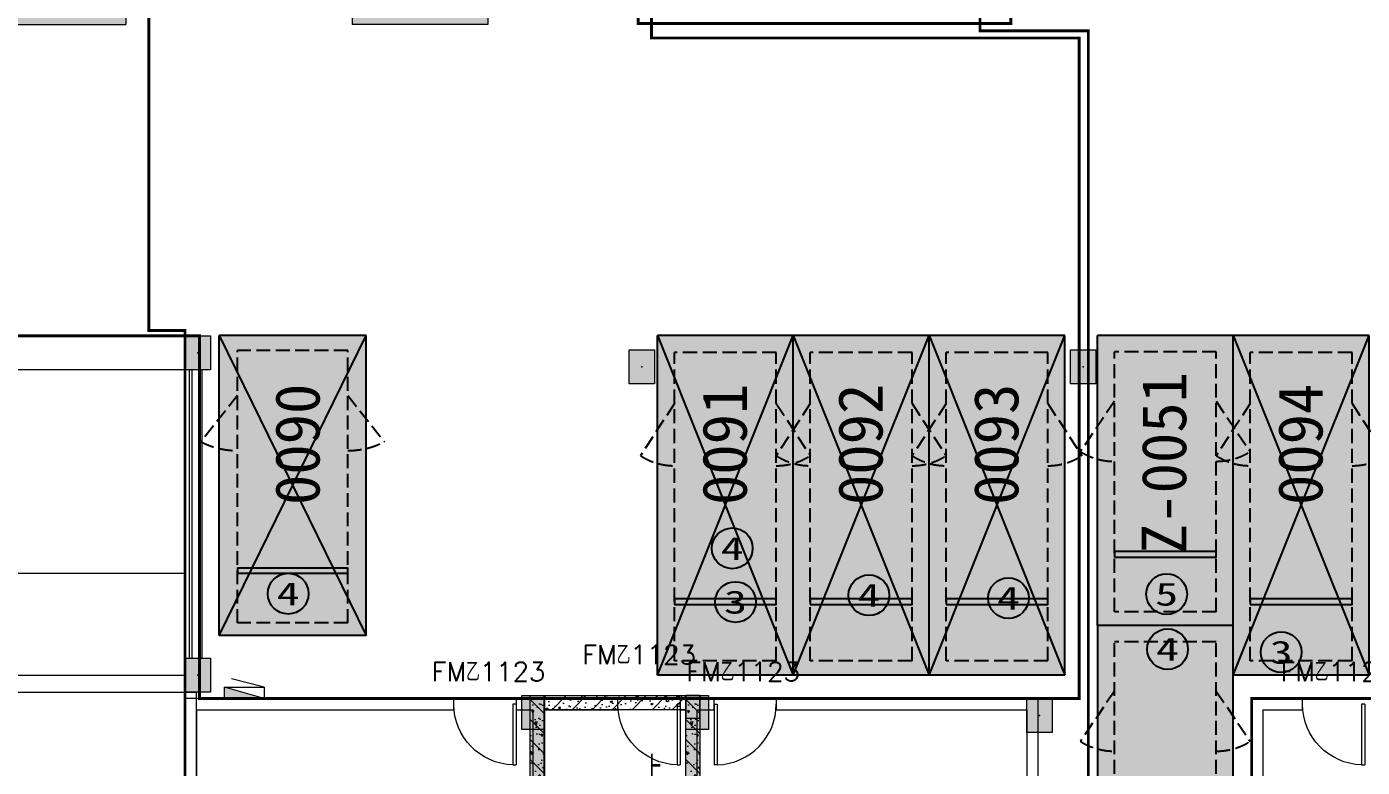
# Model space of a CAD drawing. Extents: x -264757 to 86229, y 4049843 to 4347093.
# Drawn here: x -72938 to -49333, y 4259662 to 4272752 of the extents above; entities that cross this region are included whole.
import ezdxf
from ezdxf.enums import TextEntityAlignment as Align
from ezdxf.xclip import XClip

# ---------------------------------------------------------------- set-up
doc = ezdxf.new("R2010")
doc.units = 0
doc.header["$LTSCALE"] = 1000
doc.header["$MEASUREMENT"] = 0
doc.header["$XCLIPFRAME"] = 0
doc.linetypes.add('AX-01DK-PB01$1$A-001-车位参照B1$0$A-001-车位参照B1$0$A-001-车位参照B1$0$A-H4-001-基本图形$0$A-001-车位B1$0$DASH', pattern=[0.35, 0.25, -0.1])
doc.linetypes.add('DASH', pattern=[0.35, 0.25, -0.1])
for name, color, linetype in [('AX-01DK-PB01$0$A-2-Text', 8, 'Continuous'), ('不利因素3-紧邻房间出入口', 7, 'Continuous'), ('不利因素4-紧邻行车坡道', 7, 'Continuous'), ('不利因素5-单面靠墙', 7, 'Continuous'), ('大车位', 7, 'Continuous'), ('子母车位', 7, 'Continuous'), ('普通车位', 7, 'Continuous')]:
    doc.layers.add(name, color=color, linetype=linetype)
doc.layers.add('AX-01DK-PB01$0$AX-001DK-01-PB01-02$0$A-3-WinF(Text)', color=8, linetype='Continuous', plot=False)
doc.layers.add('无关图层', color=8, linetype='Continuous', lineweight=0)
doc.layers.add('车位归属楼栋范围线', color=7, linetype='Continuous', true_color=0x19e6c7)
doc.styles.add('AX-01DK-PB01$0$_TCH_DIM', font='SIMPLEX', dxfattribs={"bigfont": 'GBCBIG'})
doc.styles.add('AX-01DK-PB01$0$AX-001DK-01-PB01-02$0$_TCH_WINDOW', font='SIMPLEX', dxfattribs={"bigfont": 'GBCBIG'})
doc.styles.add('AX-ACK-BIANH1$0$黑体', font='simhei.ttf')
doc.styles.add('SX-ACK-PB01-WNC-ALL$0$黑体', font='simhei.ttf')
doc.styles.add('黑体', font='simhei.ttf')

# ---------------------------------------------------------------- blocks, each defined once
blk = doc.blocks.new('A$C7e5eb487')
at = {"layer": '普通车位', "true_color": 0xf18f8e}
h = blk.add_hatch(color=11, dxfattribs=at)
h.dxf.hatch_style = 1
h.paths.add_polyline_path([(2400, 0), (2400, -5300), (0, -5300), (0, 0)])
blk = doc.blocks.new('普通车位')
at = {"layer": '无关图层'}
for p, q in [((-2.253, 3.186), (0.077, 3.764)), ((1.352, -1.38), (0.077, 3.764)), ((-1.889, 2.967), (-0.142, 3.4)), ((1.001, -1.21), (-0.142, 3.4)), ((-0.977, -1.958), (-2.253, 3.186)), ((-0.746, -1.643), (-1.889, 2.967)), ((-0.977, -1.958), (1.352, -1.38)), ((-0.746, -1.643), (1.001, -1.21))]:
    blk.add_line(p, q, dxfattribs=at)
for points in [[(0.074, 2.527), (0.879, 1.777)], [(-1.673, 2.094), (-2.033, 1.054)]]:
    blk.add_lwpolyline(points, dxfattribs=at)
blk.add_lwpolyline([(0.76, -0.239), (-0.987, -0.673), (-1.011, -0.575), (0.736, -0.142)], close=True, dxfattribs=at)
for centre, start, end in [((0.074, 2.527), 283.9287, 316.9845), ((-1.673, 2.094), 250.873, 283.9287)]:
    blk.add_arc(centre, 1.1, start, end, dxfattribs=at)
at = {"layer": '普通车位', "xscale": -0.0009999999999999812, "yscale": 0.0009999999999999812, "zscale": 0.0009999999999999812, "rotation": 13.92873520577783}
blk.add_blockref('A$C7e5eb487', (0.077, 3.764), dxfattribs=at)
blk = doc.blocks.new('A$C741380cb')
at = {"layer": '子母车位', "true_color": 0x0617f9}
h = blk.add_hatch(color=5, dxfattribs=at)
h.dxf.hatch_style = 1
h.paths.add_polyline_path([(2400, 0), (2400, -10400), (0, -10400), (0, 0)])
blk = doc.blocks.new('子母车位1')
at = {"layer": '子母车位', "color": 8, "linetype": 'AX-01DK-PB01$1$A-001-车位参照B1$0$A-001-车位参照B1$0$A-001-车位参照B1$0$A-H4-001-基本图形$0$A-001-车位B1$0$DASH'}
for p, q in [((330318, -478521), (332118, -478521)), ((330318, -478521), (330318, -483071, 0)), ((332118, -478521), (332118, -483071, 0)), ((330318, -483071, 0), (332118, -483071, 0)), ((330318, -483621, 0), (332118, -483621, 0)), ((330318, -483621, 0), (330318, -488371)), ((332118, -483621, 0), (332118, -488371)), ((330318, -488371), (332118, -488371))]:
    blk.add_line(p, q, dxfattribs=at)
at = {"layer": '子母车位', "color": 83}
for p, q in [((330018, -483371, 0), (330018, -488671)), ((330018, -483371, 0), (332418, -483371, 0)), ((332418, -483371, 0), (332418, -488671)), ((330018, -488671), (332418, -488671))]:
    blk.add_line(p, q, dxfattribs=at)
blk.add_lwpolyline([(332418, -478271), (330018, -478271), (330018, -483371), (332418, -483371)], close=True, dxfattribs=at)
at = {"layer": '子母车位'}
blk.add_lwpolyline([(332118, -479521), (330318, -479521), (330318, -479621), (332118, -479621)], close=True, dxfattribs=at)
at = {"layer": '子母车位', "linetype": 'AX-01DK-PB01$1$A-001-车位参照B1$0$A-001-车位参照B1$0$A-001-车位参照B1$0$A-H4-001-基本图形$0$A-001-车位B1$0$DASH'}
for points in [[(330318, -482171), (329718, -481249)], [(332118, -482171), (332718, -481249)]]:
    blk.add_lwpolyline(points, dxfattribs=at)
at = {"layer": '子母车位', "elevation": 0}
blk.add_lwpolyline([(332118, -484621), (330318, -484621), (330318, -484721), (332118, -484721)], close=True, dxfattribs=at)
at = {"layer": '子母车位', "linetype": 'AX-01DK-PB01$1$A-001-车位参照B1$0$A-001-车位参照B1$0$A-001-车位参照B1$0$A-H4-001-基本图形$0$A-001-车位B1$0$DASH', "elevation": 0}
for points in [[(330318, -487471), (329718, -486549)], [(332118, -487471), (332718, -486549)]]:
    blk.add_lwpolyline(points, dxfattribs=at)
at = {"layer": '子母车位', "linetype": 'AX-01DK-PB01$1$A-001-车位参照B1$0$A-001-车位参照B1$0$A-001-车位参照B1$0$A-H4-001-基本图形$0$A-001-车位B1$0$DASH'}
for centre, start, end in [((330318, -482171, 0), 89.9997, 123.0554), ((332118, -482171, 0), 56.9439, 89.9997), ((330318, -487471), 89.9997, 123.0554), ((332118, -487471), 56.9439, 89.9997)]:
    blk.add_arc(centre, 1100, start, end, dxfattribs=at)
at = {"layer": '子母车位', "rotation": 179.9996583709065}
blk.add_blockref('A$C741380cb', (332418, -488671), dxfattribs=at)
blk = doc.blocks.new('子母车位2')
at = {"layer": '子母车位', "xscale": 1.000000693082614, "yscale": 0.9664691433954647, "rotation": 180.0003416290934}
blk.add_blockref('子母车位1', (332421, -475033, 0), dxfattribs=at)
blk = doc.blocks.new('大车位1')
at = {"layer": '大车位', "true_color": 0xe806f9}
h = blk.add_hatch(color=6, dxfattribs=at)
h.dxf.hatch_style = 1
h.paths.add_polyline_path([(2400, 6000), (2400, 0), (0, 0), (0, 6000)])
at = {"layer": '大车位', "color": 83}
for p, q in [((0, 0), (0, 6000, 0)), ((2400, 6000, 0), (0, 6000, 0)), ((2400, 0), (2400, 6000, 0)), ((2400, 0), (0, 0))]:
    blk.add_line(p, q, dxfattribs=at)
at = {"layer": '大车位', "color": 8, "linetype": 'AX-01DK-PB01$1$A-001-车位参照B1$0$A-001-车位参照B1$0$A-001-车位参照B1$0$A-H4-001-基本图形$0$A-001-车位B1$0$DASH'}
for p, q in [((2100, 5700, 0), (300, 5700, 0)), ((300, 250), (300, 5700, 0)), ((2100, 250), (2100, 5700, 0)), ((2100, 250), (300, 250))]:
    blk.add_line(p, q, dxfattribs=at)
at = {"layer": '大车位', "color": 83, "elevation": 0}
blk.add_lwpolyline([(0, 6000), (2400, 0)], dxfattribs=at)
at = {"layer": '大车位', "color": 83}
blk.add_lwpolyline([(0, 0), (2400, 6000)], dxfattribs=at)
at = {"layer": '大车位', "linetype": 'AX-01DK-PB01$1$A-001-车位参照B1$0$A-001-车位参照B1$0$A-001-车位参照B1$0$A-H4-001-基本图形$0$A-001-车位B1$0$DASH'}
for points in [[(300, 4800), (-300, 3878)], [(2100, 4800), (2700, 3878)]]:
    blk.add_lwpolyline(points, dxfattribs=at)
at = {"layer": '大车位'}
blk.add_lwpolyline([(300, 1250), (2100, 1250), (2100, 1350), (300, 1350)], close=True, dxfattribs=at)
at = {"layer": '大车位', "linetype": 'AX-01DK-PB01$1$A-001-车位参照B1$0$A-001-车位参照B1$0$A-001-车位参照B1$0$A-H4-001-基本图形$0$A-001-车位B1$0$DASH'}
for centre, start, end in [((300, 4800, 0), 236.9443, 270), ((2100, 4800, 0), 270, 303.0557)]:
    blk.add_arc(centre, 1100, start, end, dxfattribs=at)
blk = doc.blocks.new('AX-01DK-PB01$0$A$Ca5f8eab7')
at = {"layer": '大车位', "xscale": 1.081473333332633, "yscale": 0.8833333333330953, "rotation": 270}
blk.add_blockref('大车位1', (0, 2595.558), dxfattribs=at)
blk = doc.blocks.new('SX-ACK-PB01-WNC-ALL$0$20200722.21182536')
at = {"layer": '不利因素3-紧邻房间出入口', "true_color": 0xe4d218}
h = blk.add_hatch(color=52, dxfattribs=at)
h.dxf.hatch_style = 1
edge = h.paths.add_edge_path()
edge.add_arc((360, 360), 360, 0, 360)
at = {"layer": '不利因素3-紧邻房间出入口'}
blk.add_circle((360, 360), 360, dxfattribs=at)
at = {"layer": '不利因素3-紧邻房间出入口', "style": 'SX-ACK-PB01-WNC-ALL$0$黑体', "width": 1.390625}
blk.add_text('3', height=407, dxfattribs=at).set_placement((156, 156), (564, 156), align=Align.FIT)
blk = doc.blocks.new('20200722.21182971')
at = {"layer": '不利因素4-紧邻行车坡道', "true_color": 0x9591ce}
h = blk.add_hatch(color=193, dxfattribs=at)
h.dxf.hatch_style = 1
edge = h.paths.add_edge_path()
edge.add_arc((360, 360), 360, 0, 360)
at = {"layer": '不利因素4-紧邻行车坡道'}
blk.add_circle((360, 360), 360, dxfattribs=at)
at = {"layer": '不利因素4-紧邻行车坡道', "style": '黑体', "width": 1.390625}
blk.add_text('4', height=407, dxfattribs=at).set_placement((156, 156), (564, 156), align=Align.FIT)
blk = doc.blocks.new('SX-ACK-PB01-WNC-ALL$0$20200722.21183209')
at = {"layer": '不利因素5-单面靠墙', "true_color": 0x6d711d}
h = blk.add_hatch(color=66, dxfattribs=at)
h.dxf.hatch_style = 1
edge = h.paths.add_edge_path()
edge.add_arc((360, 360), 360, 0, 360)
at = {"layer": '不利因素5-单面靠墙'}
blk.add_circle((360, 360), 360, dxfattribs=at)
at = {"layer": '不利因素5-单面靠墙', "style": 'SX-ACK-PB01-WNC-ALL$0$黑体', "width": 1.390625}
blk.add_text('5', height=407, dxfattribs=at).set_placement((156, 156), (564, 156), align=Align.FIT)
blk = doc.blocks.new('SX-613-PB02-WNC')
at = {"layer": '无关图层'}
for points in [[(6350, 16270), (6350, 15670), (5950, 15670), (5950, 16270)], [(9100, 16270), (8850, 16270), (8850, 15870), (9100, 15870)], [(9250, 16270), (9250, 15670), (8850, 15670), (8850, 16270)]]:
    blk.add_hatch(color=256, dxfattribs=at).paths.add_polyline_path(points)
h = blk.add_hatch(color=256, dxfattribs=at)
h.dxf.hatch_style = 1
h.paths.add_polyline_path([(6100, 16220), (6350, 16220), (6350, 12650), (6100, 12650)])
h = blk.add_hatch(color=256, dxfattribs=at)
h.dxf.hatch_style = 1
h.paths.add_polyline_path([(8850, 16220), (9100, 16220), (9100, 12650), (8850, 12650)])
for points in [[(6350, 16270), (6350, 15670), (5950, 15670), (5950, 16270)], [(6350, 12650), (6100, 12650), (6100, 16270), (6350, 16270)], [(6100, 16270), (6350, 16270), (6350, 12650), (6100, 12650)], [(6350, 12650), (6100, 12650), (6100, 16270), (6350, 16270)], [(8850, 16270), (9100, 16270), (9100, 12650), (8850, 12650)], [(9100, 16270), (8850, 16270), (8850, 15870), (9100, 15870)], [(9250, 16270), (9250, 15670), (8850, 15670), (8850, 16270)], [(9100, 12650), (8850, 12650), (8850, 16270), (9100, 16270)]]:
    blk.add_lwpolyline(points, close=True, dxfattribs=at)
blk = doc.blocks.new('SX-613-PB02-DQ')
at = {"layer": '无关图层'}
h = blk.add_hatch(dxfattribs=at)
h.set_pattern_fill('ARMORED', color=256, scale=50, angle=90, style=0)
h.set_pattern_definition([(140, (4112577.33, 75403.6), (31.376067, 358.630091), [37.5, -412.5]), (85, (4112577.33, 75403.6), (-376.096067, -69.375667), [30, -330]), (190.4514, (4112579.95, 75433.5), (-344.71977, 289.25469), [31.870095, -350.571056]), (136.1842, (4112477.33, 75403.6), (82.759507, 533.620524), [56.25, -618.75]), (186.6356, (4112484.23, 75448.1), (-487.058935, 467.33135), [47.805144, -525.8565]), (81.1842, (4112477.33, 75403.6), (-487.0593, 467.33097), [45, -495]), (111, (4112502.33, 75453.6), (201.309445, 298.453526), [37.5, -412.5]), (56, (4112502.33, 75453.6), (-362.575023, 121.657666), [30, -330]), (161.4514, (4112519.1, 75478.5), (-161.265248, 420.111314), [31.870095, -350.571056]), (127.5, (4112577.33, 75403.61), (-166.446927, 6.0799277), [0, -326, 0, -335, 0, -331.25]), (97.5, (4112577.33, 75403.61), (-197.205856, 131.534769), [0, -191, 0, -318.5, 0, -126.25]), (57.5, (4112577.33, 75292.11), (11.277436, 266.911218), [0, -125, 0, -390, 0, -517.5]), (47.5, (4112577.33, 75242.11), (-50.052491, 291.593085), [0, -162.5, 0, -259, 0, -367.5]), (135, (4112577.33, 75403.61), (-176.776695, -176.776695), [])])
h.paths.add_polyline_path([(7199, 13950), (7199, 17870), (7449, 17870), (7449, 13950)])
h = blk.add_hatch(dxfattribs=at)
h.set_pattern_fill('ARMORED', color=256, scale=50, style=0)
h.set_pattern_definition([(50, (67483.1, -4087458.02), (358.630091, -31.376067), [37.5, -412.5]), (355, (67483.1, -4087458.02), (-69.375667, 376.096067), [30, -330]), (100.4514, (67513, -4087460.64), (289.25469, 344.71977), [31.870095, -350.571056]), (46.1842, (67483.1, -4087358), (533.620524, -82.759507), [56.25, -618.75]), (96.6356, (67527.6, -4087364.9), (467.33135, 487.058935), [47.805144, -525.8565]), (351.1842, (67483.1, -4087358), (467.33097, 487.0593), [45, -495]), (21, (67533.1, -4087383.02), (298.453526, -201.309445), [37.5, -412.5]), (326, (67533.1, -4087383.02), (121.657666, 362.575023), [30, -330]), (71.4514, (67557.98, -4087399.8), (420.111314, 161.265248), [31.870095, -350.571056]), (37.5, (67483.11, -4087458.02), (6.0799277, 166.446927), [0, -326, 0, -335, 0, -331.25]), (7.5, (67483.11, -4087458.02), (131.534769, 197.205856), [0, -191, 0, -318.5, 0, -126.25]), (327.5, (67371.61, -4087458.02), (266.911218, -11.277436), [0, -125, 0, -390, 0, -517.5]), (317.5, (67321.6, -4087458.02), (291.593085, 50.052491), [0, -162.5, 0, -259, 0, -367.5]), (45, (67483.1, -4087458.02), (-176.776695, 176.776695), [])])
h.paths.add_polyline_path([(7449, 17920), (9949, 17920), (9949, 17670), (7449, 17670)])
h = blk.add_hatch(dxfattribs=at)
h.set_pattern_fill('ARMORED', color=256, scale=50, angle=90, style=0)
h.set_pattern_definition([(140, (4115327.33, 75403.6), (31.376067, 358.630091), [37.5, -412.5]), (85, (4115327.33, 75403.6), (-376.096067, -69.375667), [30, -330]), (190.4514, (4115329.95, 75433.5), (-344.71977, 289.25469), [31.870095, -350.571056]), (136.1842, (4115227.33, 75403.6), (82.759507, 533.620524), [56.25, -618.75]), (186.6356, (4115234.23, 75448.1), (-487.058935, 467.33135), [47.805144, -525.8565]), (81.1842, (4115227.33, 75403.6), (-487.0593, 467.33097), [45, -495]), (111, (4115252.33, 75453.6), (201.309445, 298.453526), [37.5, -412.5]), (56, (4115252.33, 75453.6), (-362.575023, 121.657666), [30, -330]), (161.4514, (4115269.1, 75478.5), (-161.265248, 420.111314), [31.870095, -350.571056]), (127.5, (4115327.33, 75403.61), (-166.446927, 6.0799277), [0, -326, 0, -335, 0, -331.25]), (97.5, (4115327.33, 75403.61), (-197.205856, 131.534769), [0, -191, 0, -318.5, 0, -126.25]), (57.5, (4115327.33, 75292.11), (11.277436, 266.911218), [0, -125, 0, -390, 0, -517.5]), (47.5, (4115327.33, 75242.11), (-50.052491, 291.593085), [0, -162.5, 0, -259, 0, -367.5]), (135, (4115327.33, 75403.6), (-176.776695, -176.776695), [])])
h.paths.add_polyline_path([(9949, 13950), (9949, 17870), (10199, 17870), (10199, 13950)])
for points in [[(7199, 13950), (7199, 17920), (7449, 17920), (7449, 13950)], [(7449, 17920), (9949, 17920), (9949, 17670), (7449, 17670)], [(9949, 13950), (9949, 17920), (10199, 17920), (10199, 13950)]]:
    blk.add_lwpolyline(points, close=True, dxfattribs=at)
blk = doc.blocks.new('SX-CK-PB001-WNC$1$20211103.13313578')
at = {"layer": '无关图层'}
h = blk.add_hatch(color=256, dxfattribs=at)
h.dxf.hatch_style = 1
h.paths.add_polyline_path([(0, 600), (450, 600), (450, 0), (0, 0)])
blk.add_lwpolyline([(0, 600), (450, 600), (450, 0), (0, 0)], close=True, dxfattribs=at)
blk.add_point((225, 300), dxfattribs=at)
blk = doc.blocks.new('AX-01DK-PB01$0$$DorLib2D$00000001')
at = {"layer": '无关图层'}
for p, q in [((0.45, 0.975), (0.5, 0.975)), ((0.45, 0), (0.45, 0.975)), ((0.5, 0), (0.5, 0.975)), ((0.5, 0), (0.45, 0))]:
    blk.add_line(p, q, dxfattribs=at)
at = {"layer": '无关图层', "lineweight": 13}
blk.add_arc((0.475, 0), 0.975, 91.4693, 180, dxfattribs=at)
blk = doc.blocks.new('PX-03CK-XHS$1$$TWTSYS$00000508')
at = {"layer": '无关图层'}
for p, q in [((-0.5, 0.5), (0.324, 1.224)), ((-0.5, 0.5), (-0.5, -0.5)), ((-0.5, -0.5), (0.5, 0.5)), ((0.5, 0.5), (-0.5, 0.5)), ((0.5, -0.5), (0.5, 0.5)), ((-0.5, -0.5), (0.5, -0.5))]:
    blk.add_line(p, q, dxfattribs=at)
blk.add_solid([(0.5, -0.5), (0.5, 0.5), (-0.5, -0.5)], dxfattribs=at)

msp = doc.modelspace()

# ---------------------------------------------------------------- hatches: boundary and pattern name
at = {"layer": '无关图层'}
for points in [[(-63788.9, 4260928), (-63788.9, 4260328), (-64188.9, 4260328), (-64188.9, 4260928)], [(-61038.9, 4260928), (-61288.9, 4260928), (-61288.9, 4260528), (-61038.9, 4260528)], [(-60888.9, 4260928), (-60888.9, 4260328), (-61288.9, 4260328), (-61288.9, 4260928)]]:
    msp.add_hatch(color=256, dxfattribs=at).paths.add_polyline_path(points)
h = msp.add_hatch(color=256, dxfattribs=at)
h.dxf.hatch_style = 1
h.paths.add_polyline_path([(-64038.9, 4260878), (-63788.9, 4260878), (-63788.9, 4257308), (-64038.9, 4257308)])
h = msp.add_hatch(color=256, dxfattribs=at)
h.dxf.hatch_style = 1
h.paths.add_polyline_path([(-61288.9, 4260878), (-61038.9, 4260878), (-61038.9, 4257308), (-61288.9, 4257308)])

# ---------------------------------------------------------------- linework, layer by layer
for p, q in [((-70139.6, 4266688.1), (-78389.6, 4266688.1)), ((-70139.7, 4266688), (-70139.7, 4261587.7)), ((-70064.7, 4266688), (-70064.7, 4261587.7)), ((-70014.6, 4261587.7), (-70014.6, 4266688.1)), ((-69839.6, 4261587.7), (-69839.6, 4266688.1)), ((-70139.6, 4263088.1), (-78639.5, 4263088.1)), ((-70139.7, 4261587.7), (-69839.6, 4261587.7)), ((-70064.7, 4261587.7), (-70014.6, 4261587.7)), ((-78389.5, 4261290.8), (-70139.8, 4261290.7)), ((-78389.5, 4260990.8), (-70139.8, 4260990.7)), ((-70139.8, 4257158.1), (-70139.6, 4260990.7)), ((-70139.6, 4260990.7), (-69939.6, 4260990.7)), ((-70139.6, 4260878), (-70139.6, 4256957.8)), ((-65389.7, 4260878), (-70139.6, 4260878)), ((-69939.8, 4257158), (-69939.6, 4260990.7)), ((-65389.7, 4260678), (-65389.7, 4260878)), ((-63889.7, 4260878), (-64289.7, 4260878)), ((-64289.7, 4260878), (-64289.7, 4260678)), ((-62489.7, 4260878), (-63889.7, 4260878)), ((-62489.7, 4260678), (-62489.7, 4260878)), ((-61189.7, 4260878), (-61389.7, 4260878)), ((-61389.7, 4260878), (-61389.7, 4260678)), ((-60789.7, 4260878), (-61189.7, 4260878)), ((-60789.7, 4260678), (-60789.7, 4260878)), ((-55064.6, 4260878), (-59689.7, 4260878)), ((-59689.7, 4260878), (-59689.7, 4260678)), ((-55064.6, 4260878), (-55064.6, 4256957.8)), ((-51289.7, 4260878), (-51289.7, 4256957.8)), ((-50389.7, 4260878), (-51289.7, 4260878)), ((-50389.7, 4260678), (-50389.7, 4260878)), ((-69939.6, 4260678), (-69939.6, 4257357.8)), ((-69939.6, 4260678), (-65389.7, 4260678)), ((-64289.7, 4260678), (-63989.7, 4260678)), ((-63989.7, 4257357.8), (-63989.7, 4260678)), ((-63789.7, 4260678), (-62489.7, 4260678)), ((-63789.7, 4257057.8), (-63789.7, 4260678)), ((-61389.7, 4260678), (-61289.7, 4260678)), ((-61289.7, 4257057.8), (-61289.7, 4260678)), ((-61089.7, 4260678), (-60789.7, 4260678)), ((-61089.7, 4257357.8), (-61089.7, 4260678)), ((-59689.7, 4260678), (-55264.6, 4260678)), ((-55264.6, 4260678), (-55264.6, 4257357.8)), ((-51089.7, 4260678), (-51089.7, 4257357.8)), ((-51089.7, 4260678), (-50389.7, 4260678))]:
    msp.add_line(p, q, dxfattribs=at)
for points in [[(-63788.9, 4260928), (-63788.9, 4260328), (-64188.9, 4260328), (-64188.9, 4260928)], [(-63788.9, 4257308), (-64038.9, 4257308), (-64038.9, 4260928), (-63788.9, 4260928)], [(-64038.9, 4260928), (-63788.9, 4260928), (-63788.9, 4257308), (-64038.9, 4257308)], [(-63788.7, 4257308), (-64038.7, 4257308), (-64038.7, 4260928), (-63788.7, 4260928)], [(-61038.9, 4257308), (-61288.9, 4257308), (-61288.9, 4260928), (-61038.9, 4260928)], [(-61288.9, 4260928), (-61038.9, 4260928), (-61038.9, 4257308), (-61288.9, 4257308)], [(-61038.9, 4260928), (-61288.9, 4260928), (-61288.9, 4260528), (-61038.9, 4260528)], [(-60888.9, 4260928), (-60888.9, 4260328), (-61288.9, 4260328), (-61288.9, 4260928)]]:
    msp.add_lwpolyline(points, close=True, dxfattribs=at)
at = {"layer": '车位归属楼栋范围线', "linetype": 'DASH', "ltscale": 5, "const_width": 50}
msp.add_lwpolyline([(-91489.1, 4261290.7), (-78839.6, 4261290.7), (-78839.6, 4267288), (-69884.5, 4267288), (-69884.5, 4261658.5), (-69884.5, 4260878), (-54338.3, 4260878), (-54338.3, 4272552.9), (-61895.3, 4272552.9), (-61895.3, 4307557.8), (-67539.6, 4307557.8), (-67539.6, 4313016.8), (-74742.8, 4313016.8), (-74742.8, 4307558), (-82539.6, 4307558), (-82539.6, 4312873.6), (-89438.8, 4312873.6), (-89438.8, 4307558), (-91789.2, 4307558), (-91790.5, 4278306.9), (-91537.9, 4278306.9)], close=True, dxfattribs=at)
for points in [[(11156.7, 4256914.1), (5611.1, 4256914.1), (5611.1, 4261703), (-12756.9, 4261703), (-12758.5, 4256962.4), (-18439, 4256962.1), (-18439, 4267038), (-25253.3, 4267038), (-25253.3, 4260878), (-51289.7, 4260878), (-51289.7, 4257064.8), (-54175.3, 4257064.8), (-54175.3, 4272678.8), (-56088.9, 4272678.8), (-56090.2, 4296158), (-56090.2, 4312805.1)], [(-24939.5, 4256957.9), (-24967.7, 4278358.5), (-30349.1, 4278358.5), (-30349.1, 4283662.2), (-37919.8, 4283662.2), (-37919.8, 4278437.3), (-45449.6, 4278437.3), (-45449.6, 4283607.1), (-48731.6, 4283607.1), (-48731.6, 4278581.5), (-55544.8, 4278581.5), (-55544.8, 4272808.3), (-62130, 4272808.3), (-62130, 4283788), (-65326.6, 4283788), (-65326.6, 4278420.4), (-70778.2, 4278420.4), (-70778.2, 4267381.2), (-70139.7, 4267381.2), (-70139.1, 4257208)]]:
    msp.add_lwpolyline(points, dxfattribs=at)

# ---------------------------------------------------------------- block references
at = {"layer": '不利因素3-紧邻房间出入口'}
for p in [(-60771.5, 4262222.7), (-51126.9, 4261335.9)]:
    msp.add_blockref('SX-ACK-PB01-WNC-ALL$0$20200722.21182536', p, dxfattribs=at)
at = {"layer": '不利因素4-紧邻行车坡道'}
for p in [(-60827.7, 4263172), (-68677.6, 4262370.3), (-58412.6, 4262342.2), (-55947, 4262291.9), (-53134, 4261388.6)]:
    msp.add_blockref('20200722.21182971', p, dxfattribs=at)
at = {"layer": '不利因素5-单面靠墙'}
msp.add_blockref('SX-ACK-PB01-WNC-ALL$0$20200722.21183209', (-53150.8, 4262363.3), dxfattribs=at)
at = {"layer": '大车位', "rotation": 90}
msp.add_blockref('AX-01DK-PB01$0$A$Ca5f8eab7', (-66939.6, 4261991.8, 0), dxfattribs=at)
at = {"layer": '大车位'}
for p in [(-61789.5, 4261291.8, 0), (-59389.5, 4261291.8, 0), (-56989.5, 4261291.8, 0), (-51614.5, 4261291.8)]:
    msp.add_blockref('大车位1', p, dxfattribs=at)
at = {"layer": '子母车位'}
msp.add_blockref('子母车位2', (-54014.5, 4270041.8, 0), dxfattribs=at)
at = {"layer": '无关图层'}
for name, p in [('SX-CK-PB001-WNC$1$20211103.13313578', (-70139.7, 4266688)), ('SX-CK-PB001-WNC$1$20211103.13313578', (-62289.6, 4266438)), ('SX-CK-PB001-WNC$1$20211103.13313578', (-54489.6, 4266438)), ('SX-CK-PB001-WNC$1$20211103.13313578', (-70139.7, 4260987.7)), ('SX-613-PB02-WNC', (-70139.1, 4244658)), ('SX-CK-PB001-WNC$1$20211103.13313578', (-55264.6, 4260278))]:
    msp.add_blockref(name, p, dxfattribs=at)
ref = msp.add_blockref('AX-01DK-PB01$0$$DorLib2D$00000001', (-61939.7, 4260778), dxfattribs=dict(at, xscale=1100, yscale=-1100, zscale=200, rotation=359.9999999999605))
ref.add_attrib('A', 'FM乙1123', (-63119, 4261482.9), dxfattribs={"layer": 'AX-01DK-PB01$0$AX-001DK-01-PB01-02$0$A-3-WinF(Text)', "height": 337.59, "style": 'AX-01DK-PB01$0$AX-001DK-01-PB01-02$0$_TCH_WINDOW'})
ref = msp.add_blockref('AX-01DK-PB01$0$$DorLib2D$00000001', (-64839.7, 4260778), dxfattribs=dict(at, xscale=1100, yscale=-1100, zscale=200, rotation=359.9999999999653))
ref.add_attrib('A', 'FM乙1123', (-65780.3, 4261182.9), dxfattribs={"layer": 'AX-01DK-PB01$0$AX-001DK-01-PB01-02$0$A-3-WinF(Text)', "height": 337.59, "style": 'AX-01DK-PB01$0$AX-001DK-01-PB01-02$0$_TCH_WINDOW'})
ref = msp.add_blockref('AX-01DK-PB01$0$$DorLib2D$00000001', (-60239.7, 4260778), dxfattribs=dict(at, xscale=1100, yscale=1100, zscale=200, rotation=180))
ref.add_attrib('A', 'FM乙1123', (-61281, 4261182.9), dxfattribs={"layer": 'AX-01DK-PB01$0$AX-001DK-01-PB01-02$0$A-3-WinF(Text)', "height": 337.59, "style": 'AX-01DK-PB01$0$AX-001DK-01-PB01-02$0$_TCH_WINDOW'})
ref = msp.add_blockref('AX-01DK-PB01$0$$DorLib2D$00000001', (-49839.7, 4260778), dxfattribs=dict(at, xscale=1100, yscale=-1100, zscale=200, rotation=359.9999999999072))
ref.add_attrib('A', 'FM乙1123', (-50780.3, 4261182.9), dxfattribs={"layer": 'AX-01DK-PB01$0$AX-001DK-01-PB01-02$0$A-3-WinF(Text)', "height": 337.59, "style": 'AX-01DK-PB01$0$AX-001DK-01-PB01-02$0$_TCH_WINDOW'})
at = {"layer": '无关图层', "xscale": 700, "yscale": -200, "zscale": 700, "rotation": 180}
msp.add_blockref('PX-03CK-XHS$1$$TWTSYS$00000508', (-69089.6, 4260978), dxfattribs=at)
at = {"layer": '无关图层'}
ref = msp.add_blockref('SX-613-PB02-DQ', (-71239.1, 4243008), dxfattribs=at)
XClip(ref).set_block_clipping_path([(557.9093382464, 6345.0000804734), (55218.0745697021, 24161.9717679125)])
at = {"layer": '普通车位', "extrusion": (0, 0, -1), "zscale": -1000.000000000019}
for p, xscale, yscale, rotation in [((72168.3, 4276425.4), 1000.000000000019, 1000.000000000019, 166.0712647942222), ((66207.6, 4276425.4), -1000.000000000019, 1000.00000000002, 193.9287352057778)]:
    msp.add_blockref('普通车位', p, dxfattribs=dict(at, xscale=xscale, yscale=yscale, rotation=rotation))

# ---------------------------------------------------------------- texts
at = {"layer": 'AX-01DK-PB01$0$A-2-Text', "color": 7, "style": 'AX-01DK-PB01$0$_TCH_DIM'}
msp.add_text('上', height=506.4, dxfattribs=at).set_placement((-62060.3, 4259355.5))
at = {"layer": '无关图层', "style": 'AX-ACK-BIANH1$0$黑体'}
for s, p in [('Z-0051', (-52445.3, 4263429.9)), ('0090', (-67760.5, 4264297, 0)), ('0091', (-60210.4, 4264297, 0)), ('0092', (-57810.4, 4264297, 0)), ('0093', (-55410.4, 4264297, 0)), ('0094', (-50035.4, 4264297, 0))]:
    msp.add_text(s, height=788.61, rotation=90, dxfattribs=at).set_placement(p)

doc.saveas('drawing.dxf')
